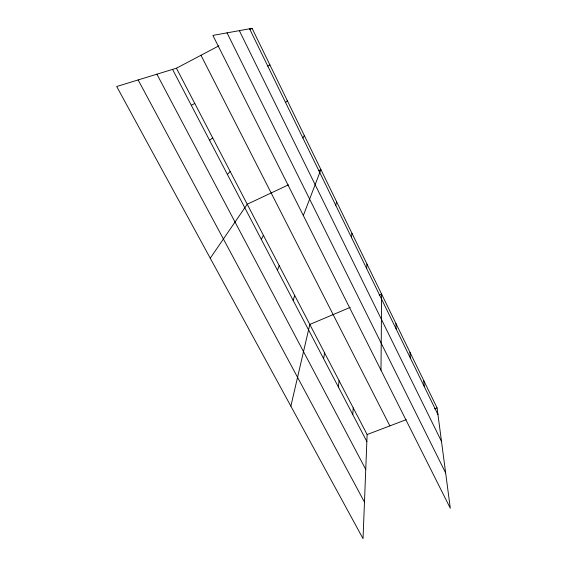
<?xml version="1.0" encoding="UTF-8"?>
<svg xmlns="http://www.w3.org/2000/svg" width="567" height="567" viewBox="0 0 567 567"><rect width="100%" height="100%" fill="white"/><g stroke="black" fill="none" stroke-linecap="round" stroke-linejoin="round"><path stroke-width="0.85" d="M380.996 370.216L381.619 294.11L379.21 295.123M176.429 68.21L367.118 434.549L363.036 538.65L116.703 86.51L176.429 68.21L218.912 45.828M366.658 268.581L366.962 264.038M352.745 414.512L353.248 407.9M338.336 386.914L339.08 380.684M351.398 237.325L351.965 233.271M323.608 358.705L324.608 352.872M290.864 406.178L309.809 324.452L350.236 307.371M335.77 205.332L336.621 201.788M293.16 300.382L294.691 295.4M303.338 215.545L320.915 169.568L318.526 170.688M277.412 270.218L279.226 265.689M261.295 239.352L263.407 235.312M302.877 137.972L304.344 135.563M210.251 258.212L247.233 204.226L288.383 184.87M227.41 174.445L230.167 171.447M285.562 102.507L287.363 100.713M209.577 140.29L212.689 137.873M267.794 66.126L269.949 64.985M249.785 29.569L252.088 28.35L437.086 407.921L450.297 508.252L212.894 35.402L252.088 28.35M191.299 105.285L194.786 103.47M367.118 434.549L406.277 419.644M434.662 408.842L437.086 407.921M138.135 79.94L364.468 502.149M156.903 74.192L365.75 469.412M172.559 69.394L366.842 441.516M200.98 55.275L389.869 425.888M227.027 32.858L445.648 472.949M239.338 30.646L441.495 441.409M249.572 28.804L437.965 414.605M423.669 380.4L424.336 386.694M409.962 352.27L410.402 358.16M395.943 323.509L396.149 328.973"/></g></svg>
